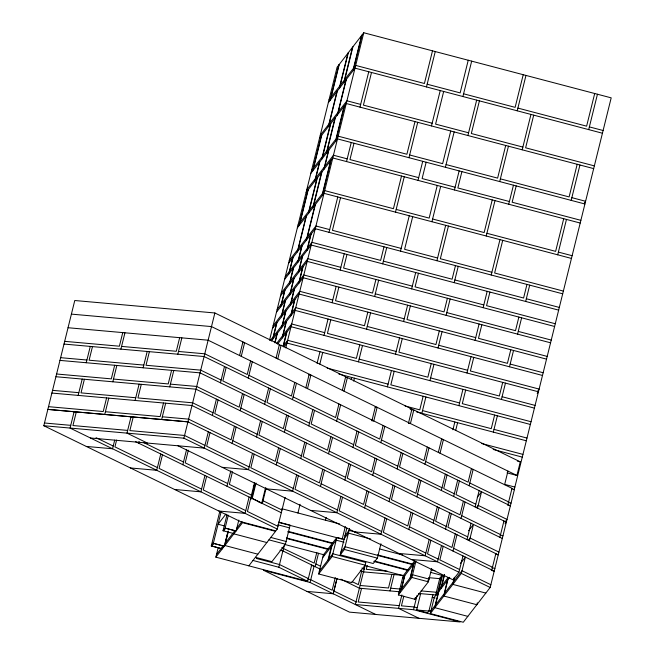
<?xml version="1.0" encoding="UTF-8"?>
<svg xmlns="http://www.w3.org/2000/svg" width="655" height="655" viewBox="0 0 655 655"><rect width="100%" height="100%" fill="white"/><g stroke="black" fill="none" stroke-linecap="round" stroke-linejoin="round"><path stroke-width="0.98" d="M285.122 497.374L277.278 529.06L275.861 530.902L240.5 521.601L43.811 425.725L74.768 300.514L214.865 312.975L279.423 344.448L276.058 358.056M74.113 411.733L70.077 428.067L277.278 529.06M78.158 395.399L82.203 379.073M86.239 362.739L90.284 346.413M76.308 411.93L72.934 425.537L127.659 430.409M84.389 379.27L81.023 392.877L135.741 397.741M92.47 346.601L89.105 360.217L143.83 365.081M106.593 397.921L103.22 411.528L48.503 406.665M114.674 365.261L111.309 378.868L56.584 374.005M122.755 332.601L119.39 346.208L64.665 341.345M104.743 414.451L108.779 398.117M112.824 381.791L116.86 365.457M120.905 349.123L124.949 332.797M114.691 440.119L112.554 448.765L86.28 446.432M116.606 440.07L114.92 446.874L157.397 467.58M131.033 416.793L126.988 433.127L147.375 443.067M135.069 400.467L139.114 384.133M143.15 367.807L147.195 351.473M133.219 416.989L129.854 430.597L184.571 435.469L204.958 445.408M141.3 384.329L137.935 397.937L192.652 402.809L213.047 412.748M149.381 351.669L146.016 365.277L200.741 370.149L221.128 380.08M138.655 443.189L139.106 441.38M163.504 402.989L160.139 416.596L105.414 411.725M171.585 370.329L168.22 383.936L113.495 379.065M179.666 337.661L176.301 351.276L121.576 346.405M161.654 419.511L165.69 403.177M169.735 386.851L173.78 370.517M177.816 354.191L181.861 337.857M160.762 453.964L156.725 470.298L130.46 467.965M162.465 454.799L159.099 468.407L201.568 489.105M178.021 445.793L453.055 579.855L458.934 572.249L183.899 438.187L214.865 312.975M182.827 464.723L186.634 449.355M188.329 450.19L185.201 462.831L227.678 483.529M208.331 431.801L204.286 448.126L90.464 437.999M212.367 415.466L216.412 399.132M220.457 382.807L224.493 366.473M210.026 432.627L206.661 446.235L249.137 466.941M218.107 399.968L214.742 413.575L257.219 434.273M226.196 367.299L222.823 380.915L265.3 401.613M204.941 475.497L200.897 491.831L174.631 489.49M206.636 476.324L203.271 489.94L245.748 510.638M239.558 355.518L242.923 341.91M241.253 356.345L244.626 342.737L242.596 342.557M234.433 426.225L231.068 439.833L188.591 419.126L162.325 416.793M242.522 393.557L239.149 407.173L196.672 386.466L170.406 384.125M250.603 360.897L247.23 374.504L204.761 353.806L178.487 351.465M232.091 443.378L236.136 427.052M240.172 410.718L244.217 394.392M248.261 378.058L252.298 361.724M222.258 548.865L211.262 545.975L219.818 511.391M211.876 546.033L213.817 543.519L223.715 546.123L221.775 548.636L211.876 546.033L212.613 543.06M227.007 486.256L230.806 470.888M211.262 545.975L213.342 543.29L221.194 511.563M232.5 471.723L229.373 484.364L251.463 495.131M311.706 564.978L307.662 581.312L215.847 557.151L218.205 547.629M269.541 340.191L337.088 67.236L363.762 32.75L611.189 97.849L514.2 489.776M234.04 533.637L223.036 530.746L226.966 514.879M299.081 225.582L307.842 190.196M312.55 171.143L321.31 135.765M330.063 100.379L338.823 65.001M308.251 189.663L300.17 222.323L308.832 211.123L316.914 178.463M321.728 135.225L313.639 167.885L322.301 156.692L330.382 124.032M339.241 64.46L331.152 97.12L339.814 85.928L347.895 53.26M223.036 530.746L225.115 528.061L228.3 515.215M272.546 339.478L276.582 323.152M280.627 306.818L284.671 290.493M288.708 274.158L292.752 257.833M276.934 322.702L273.561 336.31L282.223 325.117M285.015 290.042L281.65 303.65L290.304 292.457M293.096 257.382L289.731 270.99L298.393 259.789M221.775 548.636L222.512 545.664M228.014 531.311L224.338 546.18L213.342 543.29M225.181 543.232L228.071 531.573M274.879 342.409L277.049 333.657M285.13 300.997L281.765 314.605L273.102 325.805M293.211 268.337L289.846 281.945L281.183 293.145M297.255 252.003L306.008 216.625M314.768 181.239L319.484 162.186M328.237 126.808L336.998 91.422M228.423 531.099L224.853 545.509L257.849 554.187M274.985 342.933L277.392 333.215M281.437 316.881L285.474 300.547M289.518 284.221L293.563 267.887M306.36 216.175L298.271 248.835L306.933 237.642M319.828 161.744L315.784 178.07L324.446 166.878M337.341 90.971L329.26 123.639L337.923 112.439M308.57 213.309L317.331 177.923M322.047 158.87L330.8 123.492M339.56 88.106L348.313 52.728M281.552 327.836L285.588 311.51M289.633 295.176L293.677 278.842M297.714 262.516L301.758 246.182M285.94 311.06L282.567 324.667L291.229 313.467L294.603 299.859M294.021 278.4L290.656 292.007L299.31 280.807L302.684 267.199M302.102 245.74L298.737 259.347L307.4 248.147L310.765 234.539M321.49 172.552L313.401 205.211L309.25 210.591M334.959 118.113L326.878 150.781L322.719 156.152M352.472 47.348L344.391 80.008L340.232 85.387M313.164 207.373L321.924 171.995M326.632 152.942L335.393 117.556M344.145 82.178L352.906 46.792M252.502 453.325L248.458 469.66L222.192 467.326M256.547 437L260.584 420.666M264.628 404.34L268.665 388.006M234.285 530.444L233.557 533.407L235.497 530.894L225.598 528.29L223.658 530.804M286.055 322.014L282.69 335.622L276.5 343.621M294.136 289.354L290.771 302.962L282.108 314.163M302.217 256.695L298.852 270.302L290.19 281.494M306.262 240.36L315.014 204.982M323.775 169.596L328.491 150.544M337.243 115.157L346.004 79.779M282.362 337.898L286.399 321.564M290.443 305.238L294.48 288.904M298.524 272.578L302.569 256.244M315.366 204.532L307.285 237.192L315.939 225.991L329.686 229.61M328.835 150.093L324.798 166.427L333.452 155.227L347.199 158.846M346.348 79.329L338.267 111.989L346.929 100.796L360.676 104.407M254.206 454.161L250.832 467.768L293.309 488.466M262.287 421.492L258.913 435.108L301.39 455.806M270.368 388.833L267.003 402.44L309.471 423.146M277.753 358.883L281.126 345.275L279.096 345.095M238.805 520.086L236.111 530.951L225.115 528.061M283.148 346.135L286.513 332.519M283.296 346.487L286.865 332.077M290.902 315.743L294.947 299.417M298.991 283.083L303.028 266.749M307.072 250.423L311.109 234.089M330.578 160.794L322.497 193.454L313.835 204.655M344.055 106.364L335.974 139.024L327.312 150.216M361.568 35.591L353.479 68.259L344.825 79.452M322.293 195.575L331.053 160.188M335.761 141.136L344.522 105.758M353.274 70.372L362.035 34.993M285.776 347.895L363.762 32.75M249.113 497.03L245.068 513.364L218.803 511.023M250.791 497.849L254.59 482.489M250.816 497.857L247.443 511.465L277.957 526.342M251.078 499.208L254.885 483.84M252.224 495.851L255.106 484.184L253.256 486.583M256.023 483.022L252.216 498.389L261.754 503.04L265.562 487.672M329.015 232.337L337.767 196.95M346.528 161.564L351.244 142.512M359.996 107.133L368.757 71.747M262.344 503.482L266.143 488.122M278.612 447.75L275.239 461.366L232.762 440.659M286.694 415.09L283.32 428.697L240.852 407.999M294.775 382.43L291.409 396.038L248.933 375.34M340.518 197.671L332.437 230.331L401.171 248.417M353.995 143.24L349.95 159.566L418.676 177.652M371.508 72.476L363.419 105.136L432.153 123.214M276.271 464.911L280.307 448.585M284.352 432.251L288.388 415.917M292.433 399.591L296.478 383.257M305.82 387.817L309.185 374.202M307.514 388.644L310.888 375.037L308.857 374.856M317.085 363.378L319.967 351.71M324.012 335.376L328.049 319.05M332.093 302.716L336.138 286.391M340.174 270.056L344.219 253.731M319.828 364.098L322.719 352.431M330.8 319.771L327.435 333.379L396.16 351.465M338.881 287.111L335.516 300.719L404.25 318.805M346.97 254.451L343.597 268.059L412.331 286.145M296.674 474.859L292.638 491.193L266.372 488.851M300.719 458.533L304.763 442.199M308.8 425.873L312.844 409.539M298.377 475.686L295.012 489.301L337.481 509.999M306.458 443.026L303.093 456.633L345.57 477.339M314.539 410.366L311.174 423.973L353.651 444.68M307.662 581.312L278.834 567.255L282.87 550.929L320.36 569.195M284.598 544.338L282.968 550.953L279.988 550.167M255.417 557.323L271.915 561.663L285.424 544.199L290.14 525.146L278.498 522.084M297.927 513.053L300.096 504.301M322.784 469.283L319.419 482.891L276.942 462.193M330.865 436.623L327.5 450.231L285.023 429.533M338.946 403.963L335.581 417.571L293.104 396.865M342.319 390.355L345.684 376.748L281.126 345.275M320.442 486.444L324.479 470.11M328.523 453.784L332.568 437.45M336.604 421.124L340.649 404.79M344.014 391.182L347.387 377.575L345.357 377.395M351.186 379.384L351.669 377.444M359.751 344.784L356.385 358.391L287.651 340.305L283.492 345.684M367.832 312.124L364.467 325.731L295.732 307.645L291.581 313.024M375.913 279.464L372.548 293.072L303.822 274.985L299.662 280.365M384.002 246.796L380.629 260.412L311.903 242.325L307.744 247.696M401.515 176.031L393.426 208.691L324.7 190.613L322.964 192.848M414.983 121.601L406.902 154.261L338.168 136.174L336.441 138.418M432.496 50.836L424.415 83.496L355.681 65.41L353.954 67.653M353.692 381.079L354.412 378.164M358.457 361.838L362.502 345.504M366.538 329.178L370.583 312.844M374.627 296.51L378.664 280.184M382.708 263.85L386.745 247.524M395.505 212.138L404.258 176.76M408.974 157.708L417.734 122.321M426.487 86.935L435.248 51.557M316.815 552.419L314.171 563.112L281.675 547.711M375.716 614.464L310.069 582.483L314.105 566.149L311.19 565.388M325.42 520.283L326.141 517.368M315.194 566.657L318.526 553.213M318.649 573.96L332.159 556.488L365.154 565.175L351.645 582.639L318.649 573.96L323.365 554.908L336.875 537.436L344.636 539.483M400.492 251.135L409.252 215.757M418.005 180.371L422.721 161.318M431.481 125.94L440.234 90.554M340.854 496.392L336.809 512.726L310.544 510.384M344.89 480.058L348.935 463.732M352.971 447.398L357.016 431.072M342.549 497.219L339.184 510.826L381.66 531.533M350.63 464.559L347.265 478.166L389.741 498.873M358.719 431.899L355.346 445.506L397.822 466.213M412.683 216.658L404.602 249.318L437.597 258.005M426.159 162.227L422.115 178.553L455.11 187.232M443.672 91.463L435.591 124.122L468.579 132.801M327.983 560.041L331.356 546.434M328.679 559.141L332.044 545.533M332.159 556.488L336.875 537.436M345.332 526.473L342.205 539.114L279.366 522.575M372.081 420.109L375.446 406.501M380.94 543.756L377.378 558.142L373.219 563.521L340.232 554.842L346.872 528.012M335.294 577.563L332.167 590.204L310.74 579.757L307.825 578.995M306.925 591.416L333.239 593.758L336.998 578.381M333.239 593.758L337.047 578.398M340.232 554.842L344.383 549.463L349.582 528.47M387.408 386.843L391.444 370.517M395.489 354.183L399.534 337.857M403.57 321.523L407.615 305.197M411.651 288.863L415.696 272.529M437.253 185.439L429.164 218.099L396.177 209.42M450.722 131L442.641 163.66L409.645 154.981M468.235 60.235L460.154 92.895L427.158 84.217M394.195 371.238L390.83 384.845L459.556 402.931M402.276 338.578L398.911 352.185L467.645 370.272M410.366 305.918L406.992 319.525L475.726 337.612M418.447 273.258L415.082 286.865L483.808 304.943M431.932 221.726L440.684 186.339M445.4 167.287L454.161 131.909M462.913 96.522L471.674 61.136M366.956 490.816L363.59 504.424L321.114 483.726M375.037 458.156L371.672 471.764L329.195 451.058M383.126 425.496L379.753 439.104L337.284 418.398M364.614 507.977L368.659 491.643M372.695 475.317L376.74 458.983M380.784 442.657L384.821 426.323M436.918 260.723L445.678 225.336M454.431 189.958L459.147 170.906M467.907 135.519L476.66 100.141M361.716 571.037L358.342 584.645L352.022 581.558M448.429 226.065L440.34 258.725L491.889 272.284M461.898 171.626L457.853 187.96L509.402 201.519M479.411 100.862L471.33 133.522L522.878 147.088M361.56 588.386L358.195 601.994L399.231 605.646M367.234 565.445L366.276 569.334L387.293 571.201M408.581 422.655L411.946 409.039L347.387 377.575M385.025 517.925L380.981 534.251L354.715 531.917M389.07 501.591L393.106 485.265M397.151 468.931L401.188 452.605M386.72 518.752L383.355 532.359L425.832 553.066M394.809 486.092L391.436 499.7L433.913 520.406M402.89 453.432L399.525 467.04L441.994 487.746M410.75 409.678L413.804 409.948L410.431 423.556L408.401 423.376M423.146 396.25L419.781 409.858L405.052 405.985M431.227 363.59L427.862 377.198L359.128 359.112M439.308 330.931L435.943 344.538L367.218 326.452M447.398 298.262L444.025 311.878L375.299 293.792M455.479 265.602L452.106 279.21L383.38 261.132M421.853 413.305L425.897 396.971M429.934 380.645L433.978 364.311M438.023 347.977L442.059 331.651M446.104 315.317L450.141 298.991M454.185 282.657L458.23 266.331M391.87 574.394L388.497 588.002L360.127 585.48M390.012 590.916L394.056 574.591M411.127 512.349L407.762 525.957L365.285 505.251M419.216 479.689L415.843 493.297L373.375 472.591M427.297 447.029L423.932 460.637L381.456 439.931M408.785 529.51L412.83 513.176M416.875 496.842L420.911 480.516M424.956 464.182L428.992 447.856M492.233 199.898L484.151 232.566L432.603 218.999M505.709 145.467L497.62 178.127L446.08 164.569M523.222 74.703L515.133 107.363L463.584 93.804M486.231 236.005L494.983 200.626M499.7 181.574L508.452 146.188M517.213 110.81L525.965 75.423M431.702 568.393L428.386 581.804L414.877 599.276L398.379 594.937L403.095 575.884L414.762 560.795M401.13 589.525L404.495 575.917M401.474 589.074L404.847 575.467M401.892 594.92L398.559 608.372L418.946 618.304M438.342 452.408L441.707 438.801M403.832 596.124L401.425 605.842L414.197 606.98L417.112 607.742M440.037 453.235L443.41 439.628L441.372 439.448M410.136 577.882L413.502 564.274M410.48 577.432L413.854 563.824M398.379 594.937L411.889 577.464L415.933 561.139L402.416 578.602M452.916 429.762L454.84 421.984M458.885 405.65L462.929 389.324M466.966 372.99L471.01 356.664M475.047 340.33L479.092 323.996M483.136 307.67L487.173 291.336M491.217 275.01L499.97 239.624M508.73 204.245L513.446 185.193M522.199 149.807L530.959 114.42M455.667 430.482L457.591 422.704M465.672 390.044L462.307 403.652L531.041 421.738M473.761 357.384L470.388 370.992L539.122 389.078L537.935 390.609M481.843 324.724L478.477 338.332L547.203 356.41M489.924 292.065L486.559 305.672L555.284 323.75M502.721 240.344L494.64 273.012L563.365 291.09M516.197 185.914L512.153 202.239L580.879 220.326M533.702 115.149L525.621 147.809L594.355 165.887M429.197 539.458L425.16 555.784L398.887 553.45M433.242 523.124L437.278 506.798M441.323 490.464L445.367 474.13M414.877 599.276L415.319 597.458M319.329 571.234L332.838 553.77L365.826 562.448L355.329 604.524L413.526 609.699L417.088 595.313M430.9 540.285L427.527 553.893L438.146 559.067M438.981 507.625L435.616 521.233L446.235 526.407M447.062 474.965L443.697 488.573L454.316 493.747M432.955 594.74L428.91 611.066L427.535 612.851L416.621 609.977L420.657 593.643M441.519 545.459L437.475 561.793L411.209 559.452M445.556 529.125L449.6 512.8M453.645 496.465L457.681 480.14M443.214 546.286L439.849 559.894L459.613 569.531M451.295 513.626L447.93 527.234L467.695 536.871M459.384 480.967L456.011 494.574L475.776 504.211M511.506 488.728L514.421 489.49L490.169 587.478L463.273 622.25L430.286 613.571L434.322 597.237L449.739 577.309M442.526 575.532L435.117 605.474L430.957 610.845M438.875 591.35L434.838 607.684L467.826 616.363M444.426 574.394L441.544 586.061L439.153 589.14M441.216 588.329L444.532 574.918M455.307 533.882L451.934 547.49L409.465 526.784M463.388 501.222L460.023 514.83L417.546 494.124M471.469 468.554L468.104 482.17L425.627 461.464M452.965 551.035L457.002 534.709M461.046 518.375L465.091 502.049M469.127 485.715L473.172 469.389M447.537 580.158L444.172 593.766L435.509 604.966M447.889 579.708L443.844 596.042L476.832 604.721L477.307 602.797M454.382 577.26L453.178 582.123L444.516 593.315M494.623 415.057L491.258 428.665L422.524 410.579M502.704 382.397L499.339 396.005L430.613 377.919M510.794 349.729L507.42 363.345L438.694 345.259M518.875 317.069L515.501 330.677L446.775 312.599M526.956 284.409L523.591 298.017L454.857 279.939M454.513 577.669L452.851 584.391L485.838 593.078M493.33 432.112L497.374 415.778M501.419 399.444L505.455 383.118M509.5 366.784L513.536 350.458M517.581 334.124L521.626 317.798M525.662 301.464L529.707 285.13M461.226 562.465L461.669 560.655M458.934 572.249L462.979 555.923M467.015 539.589L471.06 523.263M475.104 506.929L479.141 490.595M430.286 613.571L461.341 573.42L465.377 557.094L460.531 563.365M469.422 540.76L473.467 524.434L468.587 530.738M477.503 508.1L481.548 491.766L477.274 497.284M563.709 218.704L555.628 251.364L486.902 233.286M577.186 164.274L569.105 196.934L500.371 178.848M594.699 93.509L586.618 126.169L517.884 108.083M557.708 254.811L566.46 219.433M571.176 200.381L579.937 164.995M588.689 129.616L597.45 94.23M504.604 484.708L507.969 471.101M491.807 569.973L495.851 553.647M499.896 537.313L503.932 520.979M507.977 504.653L512.014 488.319L208.126 340.199L68.03 327.729M507.06 472.869L516.926 475.464L520.291 461.857L413.804 409.948M329.006 99.896L330.742 97.66M328.335 102.622L355.01 68.136L602.436 133.227M320.254 135.282L328.908 124.082M319.575 138L346.249 103.515L593.676 168.613M311.493 170.66L313.229 168.425M310.822 173.387L337.497 138.901L584.923 203.992M306.777 189.713L315.44 178.52M306.106 192.439L332.781 157.953L580.207 223.044M298.025 225.099L299.753 222.864M297.354 227.817L324.029 193.331L571.455 258.43M289.264 260.485L297.927 249.285M288.593 263.204L315.268 228.718L562.694 293.817M285.228 276.811L289.379 271.44M284.548 279.538L311.223 245.044L558.658 310.142M299.196 269.852L307.858 258.659L340.846 267.338M280.512 295.863L307.187 261.378L554.613 326.477M277.139 309.471L281.298 304.1M276.467 312.198L303.142 277.712L550.568 342.802M291.115 302.512L299.777 291.319L332.765 299.998M272.431 328.523L299.106 294.038L546.532 359.136M270.245 340.6L273.217 336.76M271.358 341.018L295.061 310.372L542.487 375.462M283.034 335.172L291.696 323.979L324.683 332.658M277.507 344.17L291.017 326.698L538.451 391.796L537.206 393.393M283.885 347.027L286.98 343.032L534.406 408.13M225.934 514.044L218.058 524.237L224.469 525.924M216.518 554.433L221.472 548.03M225.525 542.79L232.951 533.186M236.39 528.741L241.957 521.544M215.847 557.151L242.522 522.665L275.518 531.344L248.835 565.83M584.358 202.87L585.595 201.273L571.848 197.654M322.694 557.626L336.203 540.162L343.965 542.201M344.948 535.79L349.099 530.411L356.86 532.458M344.268 538.508L348.427 533.137L370.746 539.008M340.903 552.116L345.062 546.745L378.05 555.424M399.051 592.21L412.56 574.746L429.058 579.085L427.83 580.674M476.349 507.74L478.175 505.382L507.011 519.431L505.758 521.053M468.268 540.408L470.093 538.042L498.93 552.091M441.888 585.611L448.077 577.612M453.522 581.673L462.012 570.702L490.849 584.751M505.087 523.771L506.34 522.158L200.045 372.859L59.949 360.397M71.403 314.122L211.491 326.583L516.926 475.464M63.993 344.063L204.106 356.541L510.376 505.824L507.469 505.054M60.645 357.679L86.91 360.021M55.912 376.723L196.025 389.201L502.295 538.484M409.915 408.859L411.946 409.039M375.118 407.148L377.149 407.328L373.776 420.936L371.745 420.756M52.564 390.347L78.829 392.681M51.868 393.057L191.98 405.527L498.258 554.818L495.344 554.048M47.823 409.383L187.919 421.845L494.214 571.144L491.299 570.382M47.848 409.4L187.944 421.861M44.483 423.007L70.748 425.341M43.811 425.725L183.899 438.187M363.41 571.864L402.62 575.352M428.509 577.653L440.676 578.733M390.691 588.198L400.819 589.099M421.091 590.9L436.296 592.251M359.374 588.19L400.18 591.825M418.471 593.446L436.762 595.076M416.621 609.977L428.91 611.066M589.361 126.89L603.108 130.509M558.379 252.093L572.126 255.712M526.333 298.745L559.329 307.424M518.252 331.405L551.248 340.084M510.171 364.065L543.159 372.744M502.09 396.725L535.078 405.404M327.205 368.11L388.079 384.125M338.905 374.087L530.362 424.456M494.009 429.385L526.997 438.064M416.555 411.905L526.325 440.79M481.72 443.55L522.952 454.398M493.174 449.461L522.281 457.116M517.327 461.071L520.291 461.857M505.054 484.471L514.871 487.058M508.141 502.336L511.056 503.106M503.425 521.388L506.34 522.158M500.06 534.996L502.966 535.765M259.028 502.319L261.754 503.04M281.748 508.714L339.683 523.951M491.979 567.656L494.885 568.425M379.908 549.029L402.489 554.973M277.826 524.802L289.469 527.865M288.953 531.565L333.133 543.192M377.714 554.924L413.059 564.217M287.627 531.762L332.789 543.642M377.362 555.366L412.715 564.667M431.023 569.613L434.953 570.644M344.383 549.463L377.378 558.142M430.474 572.364L443.206 575.712M286.415 537.911L328.63 549.013M374.193 560.999L408.556 570.047M287.046 538.615L328.286 549.463M373.841 561.45L408.212 570.489M270.572 537.387L286.104 541.472M268.935 539.859L285.424 544.199M411.889 577.464L428.386 581.804M284.851 544.501L324.127 554.834M364.778 565.535L404.053 575.868M233.86 533.866L266.855 542.545M418.537 593.626L420.477 594.134M432.144 597.204L435.059 597.974M256.416 558.461L279.505 564.536L308.341 578.586M252.994 560.459L278.834 567.255M428.779 610.812L431.694 611.582M310.069 582.483L263.416 570.21L349.451 612.122L460.178 621.972L413.526 609.699M469.799 482.997L508.648 501.926M461.718 515.657L500.567 534.595M453.637 548.317L492.486 567.255M461.341 573.42L490.169 587.478M143.74 442.616L183.506 462.004M263.015 500.756L281.994 510.008M135.462 441.634L281.322 512.734M96.056 437.679L113.225 446.047M361.879 568.065L364.589 569.383M360.299 570.349L363.918 572.11M315.874 563.939L320.385 566.141M340.895 579.192L359.873 588.436M333.919 591.031L356.508 602.051M439.8 578.226L435.763 594.56L437.704 592.046L441.748 575.712L439.8 578.226"/></g></svg>
